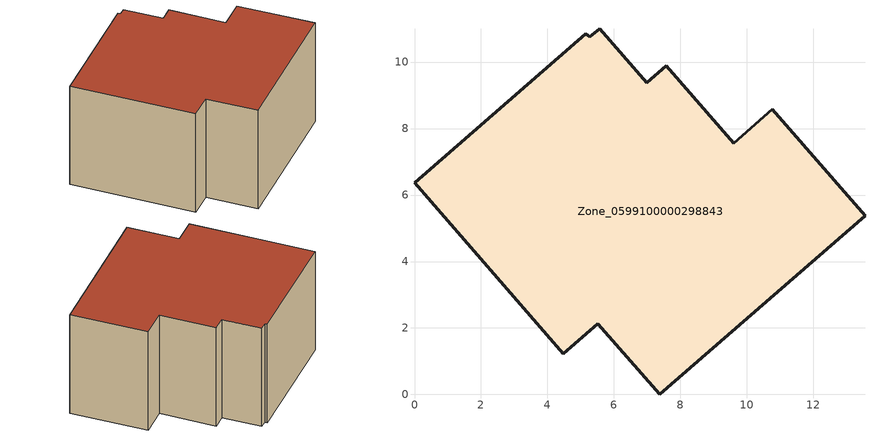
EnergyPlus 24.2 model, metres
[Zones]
Zone_0599100000298843
 floor ground (C_G): 5.57,11.01 6.99,9.38 7.58,9.89 9.6,7.55 10.77,8.57 13.55,5.38 7.38,0 5.52,2.12 4.47,1.23 0,6.38 5.16,10.85 5.27,10.77 z0
 wall outside (C_F): 9.6,7.55 7.58,9.89 6.99,9.38 5.57,11.01 5.27,10.77 5.16,10.85 0,6.38 4.47,1.23 5.52,2.12 7.38,0 13.55,5.38 10.77,8.57 9.6,7.55 z0:6.08
 roof outside (C_R): 6.99,9.38 5.57,11.01 5.27,10.77 5.16,10.85 0,6.38 4.47,1.23 5.52,2.12 7.38,0 13.55,5.38 10.77,8.57 9.6,7.55 7.58,9.89 z6.08
[BUILDING]
Pand.0599100000298843: North Axis=0; Terrain=City; Loads Convergence Tolerance Value=0.04; Temperature Convergence Tolerance Value=0.4; Solar Distribution=FullExterior; Maximum Number of Warmup Days=25; Minimum Number of Warmup Days=1
[Site:Location]
Rotterdam.The.Hague.AP_ZH_NLD Design_Conditions: Latitude=51.96; Longitude=4.45; Time Zone=1; Elevation=-4.5
[SITE:GROUNDTEMPERATURE:BUILDINGSURFACE]
18, 18, 18, 18, 18, 18, 18, 18, 18, 18, 18, 18
[MATERIAL] Thermal Absorptance=0.9; Solar Absorptance=0.7; Visible Absorptance=0.7
Name | Roughness | Thickness | Conductivity | Density | Specific Heat
G.TI.1946 | MediumSmooth | 0.15 | 1 | 540 | 1210
F.TI.1946 | Rough | 0.3 | 0.857143 | 1920 | 840
R.TI.1946 | MediumRough | 0.2 | 0.1 | 1500 | 1000
[CONSTRUCTION]
C_G: G.TI.1946
C_F: F.TI.1946
C_R: R.TI.1946
[ZONE]
Zone_0599100000298843: Type=1; Multiplier=1; Ceiling Height=Autocalculate; Volume=Autocalculate; Floor Area=autocalculate; Part of Total Floor Area=Yes
[ZONEINFILTRATION:DESIGNFLOWRATE]
Infil_Zone_0599100000298843: Zone or ZoneList or Space or SpaceList=Zone_0599100000298843; Schedule=AlwaysOn; Design Flow Rate Calculation Method=Flow/Area; Flow Rate per Floor Area=0.003; Constant Term Coefficient=1; Temperature Term Coefficient=0; Velocity Term Coefficient=0; Velocity Squared Term Coefficient=0
[HVACTEMPLATE:ZONE:IDEALLOADSAIRSYSTEM]
Zone_0599100000298843: Maximum Heating Supply Air Temperature=50; Minimum Cooling Supply Air Temperature=13; Maximum Heating Supply Air Humidity Ratio=0.0156; Minimum Cooling Supply Air Humidity Ratio=0.0077; Heating Limit=NoLimit; Cooling Limit=NoLimit; Dehumidification Control Type=ConstantSensibleHeatRatio; Cooling Sensible Heat Ratio=0.7; Dehumidification Setpoint=60; Humidification Control Type=None; Humidification Setpoint=30; Outdoor Air Method=None; Outdoor Air Flow Rate per Person=0.00944; Outdoor Air Flow Rate per Zone Floor Area=0; Outdoor Air Flow Rate per Zone=0; Demand Controlled Ventilation Type=None; Outdoor Air Economizer Type=NoEconomizer; Heat Recovery Type=None; Sensible Heat Recovery Effectiveness=0.7; Latent Heat Recovery Effectiveness=0.65
[ZONECONTROL:THERMOSTAT]
ThermostatControl_Zone_0599100000298843: Zone or ZoneList=Zone_0599100000298843; Control Type Schedule=DualSetpointControlType; Control 1=Thermostat_Zone_0599100000298843; Temperature Difference Between Cutout And Setpoint=0
[THERMOSTATSETPOINT:DUALSETPOINT]
Thermostat_Zone_0599100000298843: Heating Setpoint Temperature Schedule=HeatingSetpoint_Zone_0599100000298843; Cooling Setpoint Temperature Schedule=CoolingSetpoint_Zone_0599100000298843
[SCHEDULE:COMPACT]
HeatingSetpoint_Zone_0599100000298843: Through: 12/31, For: AllDays, Until: 24:00, 21
CoolingSetpoint_Zone_0599100000298843: Through: 12/31, For: AllDays, Until: 24:00, 24
DualSetpointControlType: Through: 12/31, For: AllDays, Until: 24:00, 4
AlwaysOn: Through: 12/31, For: AllDays, Until: 24:00, 1
